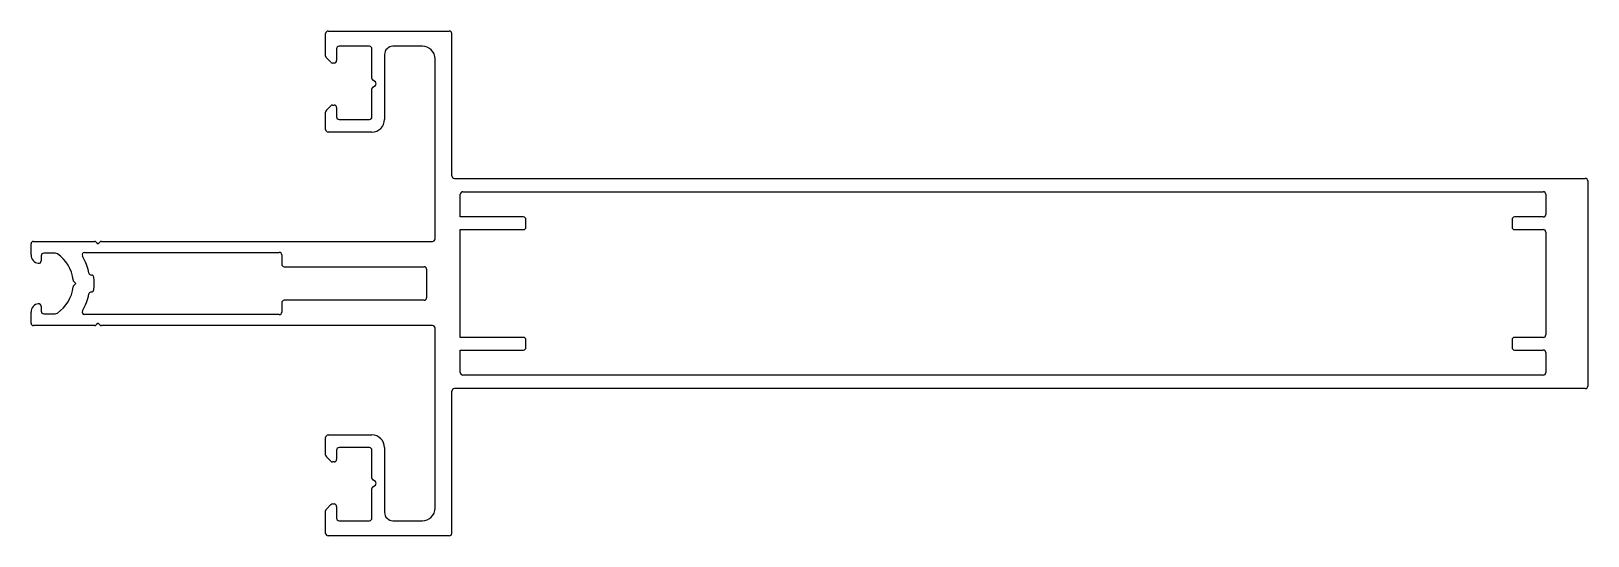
# Model space of a CAD drawing. Extents: x 711 to 896, y 450 to 510.
import ezdxf

# ---------------------------------------------------------------- set-up
doc = ezdxf.new("R2010")
doc.units = 0
doc.layers.get('0').update_dxf_attribs({"linetype": 'CONTINUOUS'})

msp = doc.modelspace()

# ---------------------------------------------------------------- linework, layer by layer
at = {"color": 0}
for p, q in [((745.71, 506.59), (745.71, 509.26)), ((746.01, 509.56), (760.41, 509.56)), ((760.71, 492.36), (760.71, 509.26)), ((747.01, 507.46), (747.01, 506.06)), ((750.91, 507.76), (747.31, 507.76)), ((751.21, 503.94), (751.21, 507.46)), ((757.21, 507.76), (753.71, 507.76)), ((746.32, 505.85), (745.8, 506.38)), ((746.71, 505.76), (746.54, 505.76)), ((752.71, 506.76), (752.71, 499.06)), ((758.71, 484.86), (758.71, 506.26)), ((751.62, 503.52), (751.3, 503.72)), ((751.21, 499.36), (751.21, 502.69)), ((751.3, 502.9), (751.62, 503.1)), ((745.71, 497.86), (745.71, 499.94)), ((745.8, 500.16), (746.33, 500.68)), ((746.54, 500.77), (746.71, 500.77)), ((747.01, 500.47), (747.01, 499.36)), ((747.31, 499.06), (750.91, 499.06)), ((751.21, 497.56), (746.01, 497.56)), ((761.01, 492.06), (895.41, 492.06)), ((762.01, 490.46), (890.41, 490.46)), ((895.71, 491.76), (895.71, 467.36)), ((761.71, 487.47), (761.71, 490.16)), ((890.71, 490.16), (890.71, 487.77)), ((769.21, 487.47), (761.71, 487.47)), ((769.51, 486.27), (769.51, 487.17)), ((886.71, 487.17), (886.71, 486.27)), ((890.41, 487.47), (887.01, 487.47)), ((761.71, 485.97), (769.21, 485.97)), ((761.71, 473.15), (761.71, 485.97)), ((887.01, 485.97), (890.41, 485.97)), ((890.71, 485.67), (890.71, 473.45)), ((710.71, 482.95), (710.71, 484.26)), ((711.01, 484.56), (718.24, 484.56)), ((711.91, 482.86), (711.91, 482.26)), ((713.56, 483.16), (712.21, 483.16)), ((717.06, 483.26), (740.2, 483.26)), ((718.45, 484.47), (718.66, 484.26)), ((718.66, 484.26), (718.87, 484.47)), ((719.09, 484.56), (758.41, 484.56)), ((740.5, 482.96), (740.5, 481.86)), ((740.8, 481.56), (757.41, 481.56)), ((757.71, 481.26), (757.71, 477.86)), ((716.01, 479.56), (715.78, 479.79)), ((715.78, 479.32), (716.01, 479.56)), ((757.41, 477.56), (740.8, 477.56)), ((710.71, 474.86), (710.71, 476.17)), ((711.91, 476.86), (711.91, 476.26)), ((712.21, 475.96), (713.56, 475.96)), ((740.2, 475.86), (717.06, 475.86)), ((740.5, 477.26), (740.5, 476.16)), ((718.24, 474.56), (711.01, 474.56)), ((718.66, 474.86), (718.45, 474.65)), ((718.87, 474.65), (718.66, 474.86)), ((758.41, 474.56), (719.09, 474.56)), ((758.71, 452.86), (758.71, 474.26)), ((769.21, 473.15), (761.71, 473.15)), ((769.51, 471.95), (769.51, 472.85)), ((886.71, 472.85), (886.71, 471.95)), ((890.41, 473.15), (887.01, 473.15)), ((761.71, 468.96), (761.71, 471.65)), ((761.71, 471.65), (769.21, 471.65)), ((887.01, 471.65), (890.41, 471.65)), ((890.71, 471.35), (890.71, 468.96)), ((890.41, 468.66), (762.01, 468.66)), ((760.71, 449.86), (760.71, 466.76)), ((895.41, 467.06), (761.01, 467.06)), ((745.71, 459.17), (745.71, 461.25)), ((746.01, 461.55), (751.21, 461.55)), ((746.33, 458.44), (745.8, 458.96)), ((747.01, 459.75), (747.01, 458.65)), ((750.91, 460.05), (747.31, 460.05)), ((751.21, 456.43), (751.21, 459.75)), ((752.71, 460.05), (752.71, 452.36)), ((746.71, 458.35), (746.54, 458.35)), ((751.21, 451.66), (751.21, 455.18)), ((751.62, 456.02), (751.3, 456.22)), ((751.3, 455.39), (751.62, 455.59)), ((745.8, 452.74), (746.32, 453.27)), ((746.54, 453.35), (746.71, 453.35)), ((745.71, 449.86), (745.71, 452.53)), ((747.01, 453.05), (747.01, 451.66)), ((760.41, 449.56), (746.01, 449.56)), ((747.31, 451.36), (750.91, 451.36)), ((753.71, 451.36), (757.21, 451.36))]:
    msp.add_line(p, q, dxfattribs=at)
for centre, radius, start, end in [((746.01, 509.26), 0.3, 90, 180), ((760.41, 509.26), 0.3, 0, 90), ((747.31, 507.46), 0.3, 90, 180), ((750.91, 507.46), 0.3, 0, 90), ((753.71, 506.76), 1, 90, 180), ((757.21, 506.26), 1.5, 0, 90), ((746.01, 506.59), 0.3, 180, 225), ((746.54, 506.06), 0.3, 225, 270), ((746.71, 506.06), 0.3, 270, 0), ((751.51, 503.94), 0.3, 180, 225), ((751.41, 503.31), 0.3, 315, 45), ((751.51, 502.69), 0.3, 135, 180), ((746.01, 499.94), 0.3, 135, 179.9404), ((746.54, 500.47), 0.3, 90, 135), ((746.71, 500.47), 0.3, 359.9017, 90), ((746.01, 497.86), 0.3, 179.9404, 270), ((747.31, 499.36), 0.3, 179.9017, 270), ((750.91, 499.36), 0.3, 270, 0), ((751.21, 499.06), 1.5, 270, 0), ((761.01, 492.36), 0.3, 180, 270), ((762.01, 490.16), 0.3, 90, 180), ((890.41, 490.16), 0.3, 0, 90), ((895.41, 491.76), 0.3, 0, 90), ((769.21, 487.17), 0.3, 0, 90), ((887.01, 487.17), 0.3, 90, 180), ((890.41, 487.77), 0.3, 270, 0), ((758.41, 484.86), 0.3, 270, 0), ((769.21, 486.27), 0.3, 270, 0), ((887.01, 486.27), 0.3, 180, 270), ((890.41, 485.67), 0.3, 0, 90), ((711.01, 484.26), 0.3, 90, 180), ((711.71, 482.95), 1, 180, 261.7868), ((712.21, 482.86), 0.3, 90, 180), ((713.56, 482.66), 0.5, 55.9836, 90), ((711.47, 479.56), 4.24, 5.6409, 55.9836), ((717.06, 482.96), 0.3, 90, 211.324), ((718.24, 484.26), 0.3, 45, 90), ((719.09, 484.26), 0.3, 90, 135), ((740.2, 482.96), 0.3, 0, 90), ((711.61, 482.26), 0.301, 262.0597, 359.7271), ((711.47, 479.56), 6.24, 11.4654, 31.324), ((740.8, 481.86), 0.3, 180, 270), ((757.41, 481.26), 0.3, 0, 90), ((715.99, 480.01), 0.3, 185.6409, 225), ((715.99, 479.11), 0.3, 135, 174.3591), ((717.88, 480.86), 0.3, 191.4654, 269.269), ((717.87, 480.26), 0.3, 6.2406, 89.269), ((711.47, 479.56), 6.74, 353.7594, 6.2406), ((711.47, 479.56), 4.24, 304.0164, 354.3591), ((711.47, 479.56), 6.24, 328.676, 348.5346), ((717.88, 478.26), 0.3, 90.731, 168.5346), ((717.87, 478.86), 0.3, 270.731, 353.7594), ((740.8, 477.26), 0.3, 90, 180), ((757.41, 477.86), 0.3, 270, 0), ((711.71, 476.17), 1, 98.2132, 180), ((711.61, 476.86), 0.298, 359.5855, 98.6277), ((712.21, 476.26), 0.3, 180, 270), ((713.56, 476.46), 0.5, 270, 304.0164), ((717.06, 476.16), 0.3, 148.676, 270), ((740.2, 476.16), 0.3, 270, 0), ((711.01, 474.86), 0.3, 180, 270), ((718.24, 474.86), 0.3, 270, 315), ((719.09, 474.86), 0.3, 225, 270), ((758.41, 474.26), 0.3, 0, 90), ((769.21, 472.85), 0.3, 0, 90), ((769.21, 471.95), 0.3, 270, 0), ((887.01, 472.85), 0.3, 90, 180), ((887.01, 471.95), 0.3, 180, 270), ((890.41, 473.45), 0.3, 270, 0), ((890.41, 471.35), 0.3, 0, 90), ((762.01, 468.96), 0.3, 180, 270), ((890.41, 468.96), 0.3, 270, 0), ((761.01, 466.76), 0.3, 90, 180), ((895.41, 467.36), 0.3, 270, 0), ((746.01, 461.25), 0.3, 90, 180.0596), ((751.21, 460.05), 1.5, 0, 90), ((746.01, 459.17), 0.3, 180.0596, 225), ((747.31, 459.75), 0.3, 90, 180.0983), ((750.91, 459.75), 0.3, 0, 90), ((746.54, 458.65), 0.3, 225, 270), ((746.71, 458.65), 0.3, 270, 0.0983), ((751.51, 456.43), 0.3, 180, 225), ((751.51, 455.18), 0.3, 135, 180), ((751.41, 455.81), 0.3, 315, 45), ((746.54, 453.05), 0.3, 90, 135), ((746.71, 453.05), 0.3, 0, 90), ((746.01, 452.53), 0.3, 135, 180), ((747.31, 451.66), 0.3, 180, 270), ((750.91, 451.66), 0.3, 270, 0), ((753.71, 452.36), 1, 180, 270), ((757.21, 452.86), 1.5, 270, 0), ((746.01, 449.86), 0.3, 180, 270), ((760.41, 449.86), 0.3, 270, 0)]:
    msp.add_arc(centre, radius, start, end, dxfattribs=at)

doc.saveas('drawing.dxf')
